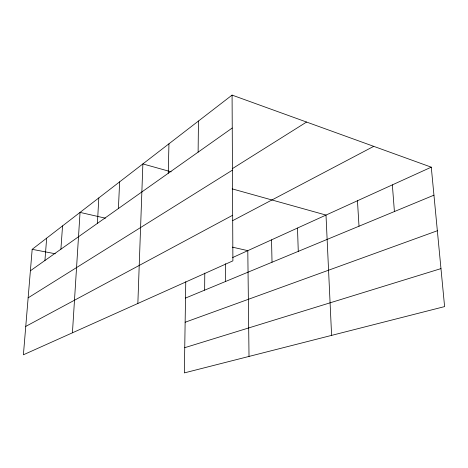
<?xml version="1.0" encoding="UTF-8"?>
<svg xmlns="http://www.w3.org/2000/svg" width="468" height="468" viewBox="0 0 468 468"><rect width="100%" height="100%" fill="white"/><g stroke="black" fill="none" stroke-linecap="round" stroke-linejoin="round"><path stroke-width="0.7" d="M204.651 290.142L204.779 273.066M198.116 152.159L198.45 121.042M185.767 281.707L184.351 372.902L444.6 306.599L431.274 167.17L232.081 95.098L32.175 249.327L23.4 354.791L232.894 260.857L232.081 95.098M168.24 173.289L168.954 143.799M137.855 303.475L142.869 163.923L171.177 171.832M118.404 208.535L119.638 181.847M97.408 223.382L98.812 197.917M72.429 332.806L80.046 212.396L105.452 218.193M60.898 249.204L62.548 225.898M44.934 260.495L46.66 238.154M30.391 270.779L232.239 128.021M232.298 168.696L306.563 122.049M28.139 297.841L232.45 170.118M25.763 326.395L232.672 215.245M232.643 220.668L373.739 146.349M232.643 257.552L431.274 167.17M185.515 298.069L433.953 195.168M185.141 322.247L437.352 230.742M184.743 347.683L440.967 268.609M32.175 249.327L55.312 253.773M232.339 247.127L247.8 250.655L249.017 356.429M232.151 188.861L325.997 215.069L331.601 335.386M392.354 184.878L394.413 211.542M357.458 200.754L359.009 226.208M297.49 228.045L298.274 251.369M271.534 239.856L272.025 262.238M225.395 263.706L225.424 281.543"/></g></svg>
